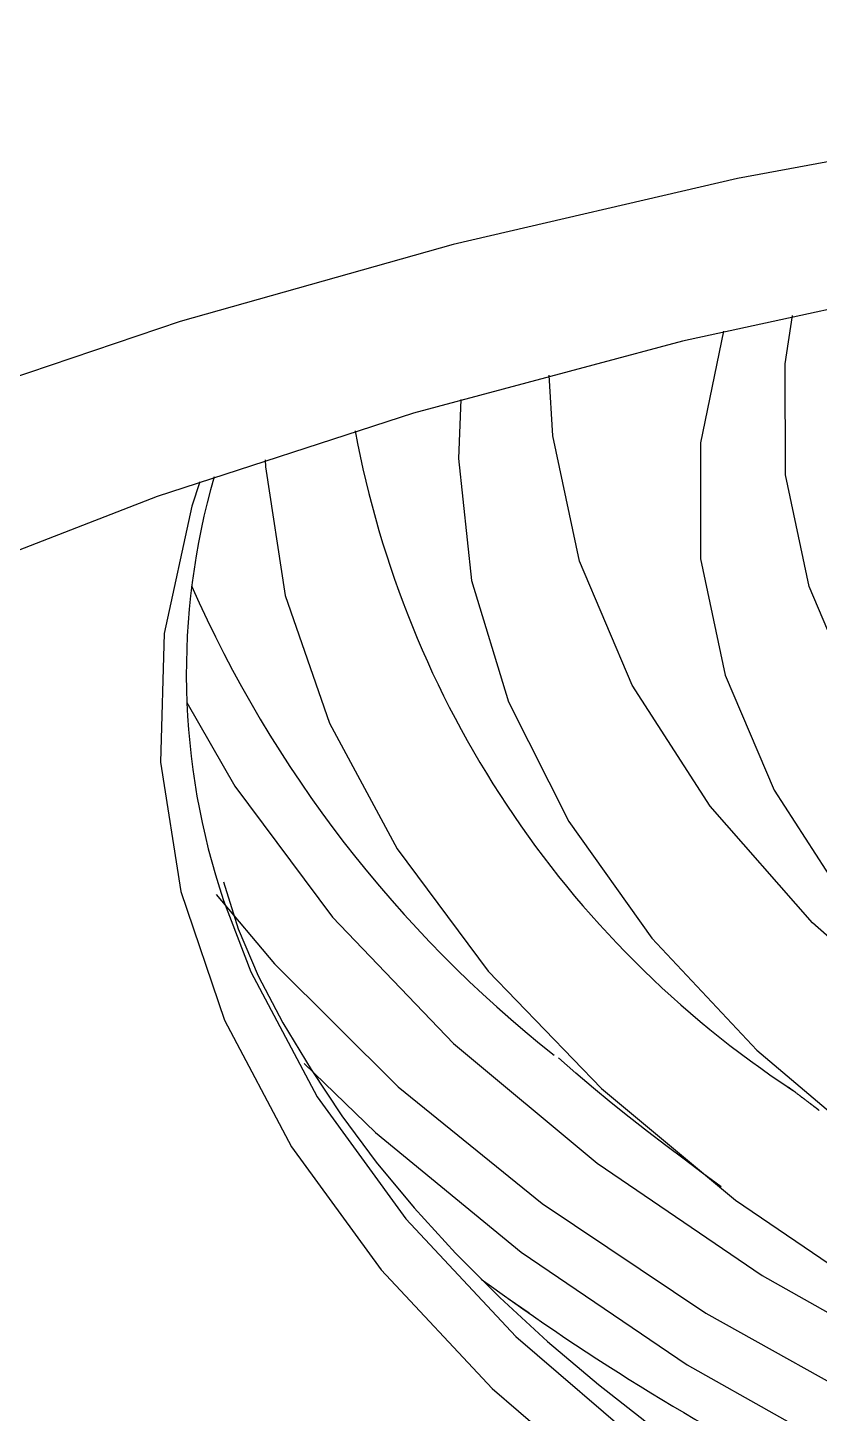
# Model space of a CAD drawing. Header units: millimetres. Extents: x 14 to 828, y 15 to 581.
# Drawn here: x 344.876 to 347.031, y 499.154 to 502.926 of the extents above; entities that cross this region are included whole.
import ezdxf

# ---------------------------------------------------------------- set-up
doc = ezdxf.new("R2010")
doc.units = ezdxf.units.MM
doc.header["$LTSCALE"] = 0.2
doc.layers.add('1_シンボル', color=2, linetype='Continuous')

msp = doc.modelspace()

# ---------------------------------------------------------------- linework, layer by layer
at = {"layer": '1_シンボル', "color": 7}
for points in [[(356.0874, 502.3206), (355.2694, 502.5025), (354.4325, 502.6529), (353.5815, 502.771), (352.7206, 502.8563), (351.8547, 502.9081), (350.9882, 502.9263), (350.1259, 502.9108), (349.2722, 502.8616), (348.4318, 502.7791), (347.6092, 502.6636), (346.8086, 502.5157), (346.0345, 502.3363), (345.291, 502.1263), (344.5819, 501.8868)], [(356.4321, 501.8345), (355.6546, 502.037), (354.8543, 502.2082), (354.0358, 502.3471), (353.204, 502.4529), (352.3638, 502.5248), (351.52, 502.5626), (350.6776, 502.566), (349.8416, 502.5349), (349.0169, 502.4696), (348.2083, 502.3704), (347.4205, 502.2379), (346.6582, 502.073), (345.9259, 501.8765), (345.2279, 501.6496), (344.5681, 501.3936)], [(348.302, 499.9675), (348.2272, 500.0136), (347.8713, 500.2632), (347.5676, 500.5306), (347.3198, 500.8124), (347.131, 501.1051), (347.0036, 501.4051), (346.9392, 501.7085), (346.9386, 502.0115), (346.9584, 502.1425)], [(346.7706, 502.0997), (346.7073, 501.7963), (346.7079, 501.4801), (346.7751, 501.1636), (346.908, 500.8506), (347.105, 500.5452), (347.3635, 500.2512), (347.6804, 499.9723), (348.0516, 499.7119), (348.4725, 499.4734)], [(347.5457, 500.0465), (347.3547, 500.1881), (347.0127, 500.4891), (346.7337, 500.8064), (346.5211, 501.136), (346.3777, 501.4738), (346.3052, 501.8154), (346.2958, 501.9807)], [(346.0546, 501.9139), (346.0484, 501.7537), (346.084, 501.4213), (346.1845, 501.0905), (346.3488, 500.7646), (346.5751, 500.4475), (346.8609, 500.1424), (347.2031, 499.8528), (347.5979, 499.5819), (348.0411, 499.3325)], [(345.5217, 501.7501), (345.5227, 501.7307), (345.5769, 501.3804), (345.697, 501.0324), (345.882, 500.6903), (346.1298, 500.3576), (346.438, 500.0377), (346.8033, 499.734), (347.222, 499.4494), (347.6899, 499.1869)], [(345.3442, 501.6903), (345.3222, 501.6237), (345.2475, 501.2772), (345.2375, 500.9262), (345.2924, 500.574), (345.4116, 500.224), (345.5939, 499.8796), (345.8376, 499.5442), (346.1404, 499.2209), (346.4993, 498.9128), (346.9109, 498.6229), (347.3712, 498.3541), (347.8758, 498.1089), (348.4198, 497.8896), (348.998, 497.6984), (349.6048, 497.5371), (350.2344, 497.4073), (350.8807, 497.3102), (351.5375, 497.2468), (352.1984, 497.2176), (352.8572, 497.223), (353.5073, 497.2629), (354.1427, 497.3368)], [(345.3086, 501.0891), (345.4399, 500.8613), (345.7052, 500.5042), (346.0352, 500.1608), (346.4266, 499.8346), (346.8753, 499.5289), (347.3768, 499.247), (347.9258, 498.9917), (348.5168, 498.7655), (349.1438, 498.5709), (349.8002, 498.4098), (350.4794, 498.2839), (351.1745, 498.1944), (351.8781, 498.1423), (351.8761, 498.1612)], [(345.4088, 500.6006), (345.4488, 500.4727), (345.5032, 500.3447), (345.5707, 500.217), (345.647, 500.0897), (345.7313, 499.9632), (345.8247, 499.8376), (345.9278, 499.7131), (346.0401, 499.5901), (346.1613, 499.4687), (346.2912, 499.3491), (346.4297, 499.2317), (346.5767, 499.1166)], [(345.3888, 500.5664), (345.5479, 500.3771), (345.8841, 500.0427), (346.2768, 499.7249), (346.7225, 499.4266), (347.2171, 499.1505), (347.7559, 498.8993), (348.3341, 498.6752), (348.9463, 498.4803), (349.5868, 498.3163), (350.2498, 498.1849), (350.9291, 498.0872), (351.6185, 498.0241), (352.3116, 497.9961), (353.002, 498.0037), (353.6834, 498.0466), (353.7468, 498.0524)], [(346.7636, 499.7704), (346.7133, 499.8077), (346.6631, 499.8452), (346.6131, 499.8829), (346.5633, 499.921), (346.5138, 499.9596), (346.4648, 499.9989), (346.4162, 500.0389), (346.3682, 500.0798), (346.3207, 500.1216)], [(346.9633, 500.0297), (346.9625, 500.0303), (346.9616, 500.031), (346.9608, 500.0316), (346.9599, 500.0322), (346.9591, 500.0329), (346.9582, 500.0335), (346.9574, 500.0342), (346.9565, 500.0348), (346.9557, 500.0355), (346.9548, 500.0361), (346.954, 500.0368), (346.9531, 500.0375), (346.9522, 500.0381), (346.9513, 500.0388), (346.9504, 500.0395), (346.9495, 500.0402), (346.9486, 500.041), (346.9476, 500.0417), (346.9467, 500.0424)], [(346.9862, 500.0122), (346.9849, 500.0132), (346.984, 500.0139), (346.9831, 500.0145), (346.9823, 500.0152), (346.9814, 500.0158), (346.9806, 500.0164), (346.9798, 500.017), (346.979, 500.0177), (346.9782, 500.0183), (346.9766, 500.0195), (346.9751, 500.0206), (346.9735, 500.0218), (346.972, 500.023), (346.9705, 500.0241), (346.969, 500.0253), (346.9674, 500.0265), (346.9659, 500.0277), (346.9651, 500.0283), (346.9643, 500.0289), (346.9634, 500.0296), (346.9626, 500.0302), (346.9618, 500.0308), (346.961, 500.0315), (346.9601, 500.0321), (346.9592, 500.0328), (346.9583, 500.0335), (346.957, 500.0345)], [(346.9964, 500.0044), (346.9954, 500.0051), (346.9943, 500.006), (346.9931, 500.0069), (346.9921, 500.0077), (346.9908, 500.0087), (346.9897, 500.0095), (346.9888, 500.0102), (346.9878, 500.0109), (346.9868, 500.0118), (346.9857, 500.0125)], [(347.022, 499.985), (347.0208, 499.9859), (347.0199, 499.9866), (347.0191, 499.9872), (347.0176, 499.9883), (347.0161, 499.9895), (347.0146, 499.9906), (347.0132, 499.9917), (347.0118, 499.9927), (347.0104, 499.9938), (347.009, 499.9948), (347.0076, 499.9959), (347.0062, 499.9969), (347.0048, 499.998), (347.0034, 499.9991), (347.0019, 500.0002), (347.0004, 500.0013), (346.9989, 500.0025), (346.9974, 500.0037), (346.9966, 500.0043), (346.9953, 500.0052)], [(347.0311, 499.9781), (347.0302, 499.9788), (347.0293, 499.9794), (347.0284, 499.9801), (347.0276, 499.9808), (347.0267, 499.9814), (347.0258, 499.9821), (347.0249, 499.9828), (347.024, 499.9834), (347.0231, 499.9841), (347.0223, 499.9848), (347.0214, 499.9854), (347.0205, 499.9861), (347.0196, 499.9868), (347.0187, 499.9875), (347.0178, 499.9881), (347.0169, 499.9888), (347.0161, 499.9895), (347.0152, 499.9902), (347.0143, 499.9909), (347.0133, 499.9916), (347.0124, 499.9923), (347.0115, 499.993), (347.0106, 499.9937), (347.0097, 499.9944), (347.0087, 499.9951), (347.0077, 499.9959), (347.0068, 499.9966)], [(347.0291, 499.9796), (347.0277, 499.9807), (347.0269, 499.9813), (347.0258, 499.9821), (347.0248, 499.9829), (347.024, 499.9835), (347.0231, 499.9841), (347.0223, 499.9848), (347.0214, 499.9854), (347.0204, 499.9862)], [(346.2409, 499.426), (346.1837, 499.4658)]]:
    msp.add_lwpolyline(points, dxfattribs=at)
for points in [[(345.7672, 501.8285, 0.203796), (346.9582, 500.0336)], [(345.383, 501.7036, 0.152667), (345.409, 500.5498), (345.4829, 500.3561), (345.6635, 500.0151), (345.9048, 499.683), (346.2045, 499.3629), (346.5599, 499.0579), (346.9674, 498.7709), (347.4232, 498.5047), (347.9227, 498.2619), (348.4614, 498.0448), (349.0338, 497.8555), (349.6346, 497.6959)], [(345.3215, 501.4068, 0.122079), (346.3095, 500.1286)], [(345.6284, 500.1059), (345.8222, 499.9183), (346.2189, 499.5921), (346.671, 499.2859), (347.1742, 499.0027), (347.7236, 498.7453), (348.3141, 498.516), (348.9399, 498.3171), (349.5952, 498.1505), (350.2735, 498.0178), (350.9685, 497.9202), (351.6735, 497.8587), (352.3818, 497.8338), (353.0865, 497.8458), (353.781, 497.8946, 0.019937), (354.7308, 498.0251), (354.7336, 498.091), (354.7359, 498.1427), (354.6978, 498.2062), (354.6957, 498.1638), (354.7153, 498.0861), (354.7308, 498.0251, 0.073513), (357.2183, 498.8265)], [(346.1108, 499.519, 0.040789), (347.0582, 498.9383), (347.6049, 498.6815), (348.1915, 498.4519), (348.8127, 498.2517), (349.4628, 498.0826), (350.136, 497.9462), (350.8262, 497.8437), (351.5271, 497.776), (352.2325, 497.7437), (352.9359, 497.7471), (353.6309, 497.7863), (354.3113, 497.8608), (354.9709, 497.97), (355.6038, 498.1128), (356.2042, 498.288), (356.7667, 498.4941), (357.2861, 498.7291), (357.7579, 498.9909), (357.7609, 498.9927)]]:
    msp.add_lwpolyline(points, format="xyb", dxfattribs=at)

doc.saveas('drawing.dxf')
